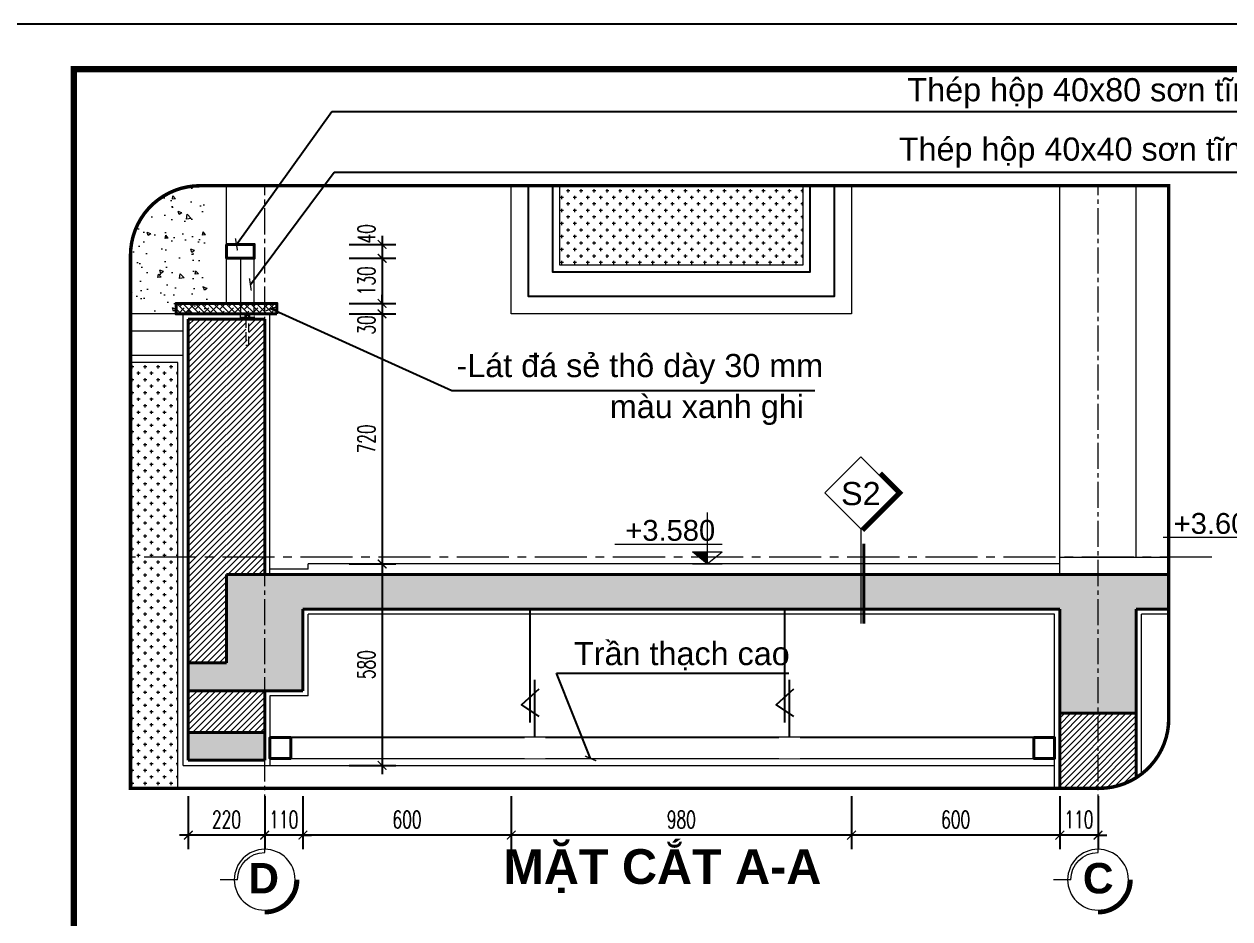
# Model space of a CAD drawing. Header units: millimetres. Extents: x -229618 to 2906, y -178063 to 96806.
# Drawn here: x -84284 to -80811, y -51577 to -49001 of the extents above; entities that cross this region are included whole.
import ezdxf
from ezdxf.enums import TextEntityAlignment as Align

# ---------------------------------------------------------------- set-up
doc = ezdxf.new("R2010")
doc.units = ezdxf.units.MM
doc.header["$LTSCALE"] = 200
doc.header["$MEASUREMENT"] = 0
doc.set_wipeout_variables(frame=1)
doc.header["$PDMODE"] = 3
doc.header["$PDSIZE"] = 50
doc.linetypes.add('CENTER2', pattern=[1.125, 0.75, -0.125, 0.125, -0.125])
doc.linetypes.add('DASHED2', pattern=[0.375, 0.25, -0.125])
doc.layers.get('0').update_dxf_attribs({"color": 95, "linetype": 'CONTINUOUS'})
doc.layers.get('DEFPOINTS').update_dxf_attribs({"linetype": 'CONTINUOUS'})
for name, color, linetype, lineweight in [('A-Wall', 1, 'CONTINUOUS', 50), ('cat', 1, 'CONTINUOUS', 40), ('hatch', 250, 'CONTINUOUS', 5), ('khuat', 8, 'DASHED2', 15), ('nho', 252, 'CONTINUOUS', 15), ('thay', 7, 'CONTINUOUS', 18), ('tim', 18, 'CENTER2', 9)]:
    doc.layers.add(name, color=color, linetype=linetype, lineweight=lineweight)
for name, color, linetype in [('DIM', 251, 'CONTINUOUS'), ('KHUNGTEN', 7, 'CONTINUOUS'), ('Net manh', 251, 'CONTINUOUS'), ('TEXT', 33, 'CONTINUOUS')]:
    doc.layers.add(name, color=color, linetype=linetype)
doc.layers.add('in', color=203, linetype='CONTINUOUS', lineweight=5, plot=False)
doc.styles.add('Aria H B iso', font='Vharialb_0.ttf')
doc.styles.add('Arial iso', font='vnarial_0.ttf')
doc.styles.add('Arial N  iso', font='vnarialn_0.ttf')
doc.styles.add('CHU HOA Day', font='Vharial_0.ttf')
doc.styles.add('Scale', font='vnsimli.shx', dxfattribs={"width": 0.65, "bigfont": 'bigfont.shx'})
doc.dimstyles.new('Scale', dxfattribs={"dimscale": 75, "dimtxt": 2, "dimasz": 1, "dimexe": 1.6, "dimexo": 0, "dimgap": 0.8, "dimtad": 1, "dimdec": 0, "dimzin": 0, "dimdsep": 46, "dimtxsty": 'Scale', "dimblk": 'ARCHTICK', "dimcen": 0.1, "dimdle": 1, "dimclrd": 256, "dimclre": 256, "dimclrt": 3, "dimadec": 0, "dimazin": 0, "dimtfac": 1, "dimtdec": 0, "dimtix": 1, "dimtmove": 2, "dimatfit": 3, "dimldrblk": 'ARCHTICK', "dimfxl": 0, "dimtolj": 1, "dimtzin": 0, "dimarcsym": 0})
pattern_1 = [(180, (-157224.485, 21206.626), (-18.75, 18.75), [9.375, -28.125]), (90, (-157229.173, 21201.939), (18.75, 18.75), [9.375, -28.125])]

# ---------------------------------------------------------------- blocks, each defined once
blk = doc.blocks.new('KhungA3')
at = {"layer": 'DEFPOINTS', "color": 8}
blk.add_lwpolyline([(-3.74, 3.81), (416.31, 3.81), (416.31, 300.81), (-3.74, 300.81)], close=True, dxfattribs=at)
at = {"layer": 'KHUNGTEN', "color": 4, "const_width": 0.724}
blk.add_lwpolyline([(7.54, 8.99), (411.13, 8.99), (411.13, 295.64), (7.54, 295.64)], close=True, dxfattribs=at)
blk = doc.blocks.new('A$C0DF06DEF')
blk.add_line((25.7, 40), (25.7, 150.8))
blk.add_lwpolyline([(33.2, 133), (0, 102.8), (33.2, 80.4)])
blk.add_wipeout([(45.7, 0), (5.7, 0), (5.7, 40), (45.7, 40)]).dxf.layer = 'cat'
blk = doc.blocks.new('_ArchTick')
at = {"color": 0, "linetype": 'ByBlock', "const_width": 0.15}
blk.add_lwpolyline([(-0.5, -0.5), (0.5, 0.5)], dxfattribs=at)
blk = doc.blocks.new('*D2687')
at = {"layer": 'DEFPOINTS', "color": 0}
for p in [(-83347.6, -49634.9), (-83347.6, -49674.9), (-83252.8, -49674.9)]:
    blk.add_point(p, dxfattribs=at)
at = {"layer": 'DIM', "lineweight": -2}
for p, q in [((-83252.8, -49609.9), (-83252.8, -49699.9)), ((-83347.6, -49634.9), (-83212.8, -49634.9)), ((-83347.6, -49674.9), (-83212.8, -49674.9))]:
    blk.add_line(p, q, dxfattribs=at)
at = {"layer": 'DIM', "lineweight": -2, "xscale": 25, "yscale": 25, "zscale": 25}
for p, rotation in [((-83252.8, -49634.9), 90), ((-83252.8, -49674.9), 270)]:
    blk.add_blockref('_ArchTick', p, dxfattribs=dict(at, rotation=rotation))
at = {"layer": 'DIM', "color": 3, "insert": (-83297.8, -49604.5), "char_height": 50, "attachment_point": 5, "rotation": 90, "style": 'Scale'}
blk.add_mtext('\\A1;40', dxfattribs=at)
blk = doc.blocks.new('*D2688')
at = {"layer": 'DEFPOINTS', "color": 0}
for p in [(-83347.6, -49674.9), (-83347.6, -49804.9), (-83252.8, -49804.9)]:
    blk.add_point(p, dxfattribs=at)
at = {"layer": 'DIM', "lineweight": -2}
for p, q in [((-83252.8, -49649.9), (-83252.8, -49829.9)), ((-83347.6, -49674.9), (-83212.8, -49674.9)), ((-83347.6, -49804.9), (-83212.8, -49804.9))]:
    blk.add_line(p, q, dxfattribs=at)
at = {"layer": 'DIM', "lineweight": -2, "xscale": 25, "yscale": 25, "zscale": 25}
for p, rotation in [((-83252.8, -49674.9), 90), ((-83252.8, -49804.9), 270)]:
    blk.add_blockref('_ArchTick', p, dxfattribs=dict(at, rotation=rotation))
at = {"layer": 'DIM', "color": 3, "insert": (-83297.8, -49739.9), "char_height": 50, "attachment_point": 5, "rotation": 90, "style": 'Scale'}
blk.add_mtext('\\A1;130', dxfattribs=at)
blk = doc.blocks.new('*D2689')
at = {"layer": 'DEFPOINTS', "color": 0}
for p in [(-83347.6, -49804.9), (-83347.6, -49834.9), (-83252.8, -49834.9)]:
    blk.add_point(p, dxfattribs=at)
at = {"layer": 'DIM', "lineweight": -2}
for p, q in [((-83252.8, -49804.9), (-83252.8, -49779.9)), ((-83347.6, -49804.9), (-83212.8, -49804.9)), ((-83252.8, -49804.9), (-83252.8, -49834.9)), ((-83347.6, -49834.9), (-83212.8, -49834.9)), ((-83252.8, -49834.9), (-83252.8, -49859.9))]:
    blk.add_line(p, q, dxfattribs=at)
at = {"layer": 'DIM', "lineweight": -2, "xscale": 25, "yscale": 25, "zscale": 25}
for p, rotation in [((-83252.8, -49804.9), 270), ((-83252.8, -49834.9), 90)]:
    blk.add_blockref('_ArchTick', p, dxfattribs=dict(at, rotation=rotation))
at = {"layer": 'DIM', "color": 3, "insert": (-83297.8, -49866.7), "char_height": 50, "attachment_point": 5, "rotation": 90, "style": 'Scale'}
blk.add_mtext('\\A1;30', dxfattribs=at)
blk = doc.blocks.new('*D2690')
at = {"layer": 'DEFPOINTS', "color": 0}
for p in [(-83347.6, -49834.9), (-83347.6, -50554.9), (-83252.8, -50554.9)]:
    blk.add_point(p, dxfattribs=at)
at = {"layer": 'DIM', "lineweight": -2}
for p, q in [((-83252.8, -49809.9), (-83252.8, -50579.9)), ((-83347.6, -49834.9), (-83212.8, -49834.9)), ((-83347.6, -50554.9), (-83212.8, -50554.9))]:
    blk.add_line(p, q, dxfattribs=at)
at = {"layer": 'DIM', "lineweight": -2, "xscale": 25, "yscale": 25, "zscale": 25}
for p, rotation in [((-83252.8, -49834.9), 90), ((-83252.8, -50554.9), 270)]:
    blk.add_blockref('_ArchTick', p, dxfattribs=dict(at, rotation=rotation))
at = {"layer": 'DIM', "color": 3, "insert": (-83297.8, -50194.9), "char_height": 50, "attachment_point": 5, "rotation": 90, "style": 'Scale'}
blk.add_mtext('\\A1;720', dxfattribs=at)
blk = doc.blocks.new('*D2691')
at = {"layer": 'DEFPOINTS', "color": 0}
for p in [(-83347.6, -50554.9), (-83347.6, -51134.9), (-83252.8, -51134.9)]:
    blk.add_point(p, dxfattribs=at)
at = {"layer": 'DIM', "lineweight": -2}
for p, q in [((-83347.6, -50554.9), (-83212.8, -50554.9)), ((-83252.8, -50529.9), (-83252.8, -51159.9)), ((-83347.6, -51134.9), (-83212.8, -51134.9))]:
    blk.add_line(p, q, dxfattribs=at)
at = {"layer": 'DIM', "lineweight": -2, "xscale": 25, "yscale": 25, "zscale": 25}
for p, rotation in [((-83252.8, -50554.9), 90), ((-83252.8, -51134.9), 270)]:
    blk.add_blockref('_ArchTick', p, dxfattribs=dict(at, rotation=rotation))
at = {"layer": 'DIM', "color": 3, "insert": (-83297.8, -50844.9), "char_height": 50, "attachment_point": 5, "rotation": 90, "style": 'Scale'}
blk.add_mtext('\\A1;580', dxfattribs=at)
blk = doc.blocks.new('*U800')
at = {"layer": 'thay', "ltscale": 600}
for p, q in [((0, -434.9), (0, -384.9)), ((78.3, -513.2), (128.3, -513.2))]:
    blk.add_line(p, q, dxfattribs=at)
at = {"layer": 'thay', "ltscale": 600, "const_width": 12.5}
blk.add_lwpolyline([(-93.8, -513.2, 0.414214), (0, -607, 0.414214)], format="xyb", dxfattribs=at)
at = {"layer": 'thay', "ltscale": 600}
blk.add_circle((0, -513.2), 87.5, dxfattribs=at)
blk.add_arc((0, -513.2), 78.3, 0, 90, dxfattribs=at)
at = {"layer": 'TEXT', "linetype": 'Continuous', "style": 'Aria H B iso'}
blk.add_attdef('A', text='', height=87.5, dxfattribs=at).set_placement((0, -552.6), align=Align.CENTER)
blk = doc.blocks.new('*D2697')
at = {"layer": 'DEFPOINTS', "color": 0}
for p in [(-81300.9, -51223.9), (-81190.9, -51223.9), (-81300.9, -51335.8)]:
    blk.add_point(p, dxfattribs=at)
at = {"layer": 'DIM', "lineweight": -2}
for p, q in [((-81300.9, -51223.9), (-81300.9, -51375.8)), ((-81190.9, -51223.9), (-81190.9, -51375.8)), ((-81300.9, -51335.8), (-81325.9, -51335.8)), ((-81190.9, -51335.8), (-81300.9, -51335.8)), ((-81190.9, -51335.8), (-81165.9, -51335.8))]:
    blk.add_line(p, q, dxfattribs=at)
at = {"layer": 'DIM', "lineweight": -2, "xscale": 25, "yscale": 25, "zscale": 25}
blk.add_blockref('_ArchTick', (-81300.9, -51335.8), dxfattribs=at)
at = {"layer": 'DIM', "lineweight": -2, "xscale": 25, "yscale": 25, "zscale": 25, "rotation": 180}
blk.add_blockref('_ArchTick', (-81190.9, -51335.8), dxfattribs=at)
at = {"layer": 'DIM', "color": 3, "insert": (-81245.9, -51290.8), "char_height": 50, "attachment_point": 5, "style": 'Scale'}
blk.add_mtext('\\A1;110', dxfattribs=at)
blk = doc.blocks.new('*D2698')
at = {"layer": 'DEFPOINTS', "color": 0}
for p in [(-81900.9, -51223.9), (-81300.9, -51223.9), (-81900.9, -51335.8)]:
    blk.add_point(p, dxfattribs=at)
at = {"layer": 'DIM', "lineweight": -2}
for p, q in [((-81900.9, -51223.9), (-81900.9, -51375.8)), ((-81300.9, -51223.9), (-81300.9, -51375.8)), ((-81275.9, -51335.8), (-81925.9, -51335.8))]:
    blk.add_line(p, q, dxfattribs=at)
at = {"layer": 'DIM', "lineweight": -2, "xscale": 25, "yscale": 25, "zscale": 25, "rotation": 180}
blk.add_blockref('_ArchTick', (-81900.9, -51335.8), dxfattribs=at)
at = {"layer": 'DIM', "lineweight": -2, "xscale": 25, "yscale": 25, "zscale": 25}
blk.add_blockref('_ArchTick', (-81300.9, -51335.8), dxfattribs=at)
at = {"layer": 'DIM', "color": 3, "insert": (-81600.9, -51290.8), "char_height": 50, "attachment_point": 5, "style": 'Scale'}
blk.add_mtext('\\A1;600', dxfattribs=at)
blk = doc.blocks.new('*D2699')
at = {"layer": 'DEFPOINTS', "color": 0}
for p in [(-82880.9, -51223.9), (-81900.9, -51223.9), (-82880.9, -51335.8)]:
    blk.add_point(p, dxfattribs=at)
at = {"layer": 'DIM', "lineweight": -2}
for p, q in [((-82880.9, -51223.9), (-82880.9, -51375.8)), ((-81900.9, -51223.9), (-81900.9, -51375.8)), ((-81875.9, -51335.8), (-82905.9, -51335.8))]:
    blk.add_line(p, q, dxfattribs=at)
at = {"layer": 'DIM', "lineweight": -2, "xscale": 25, "yscale": 25, "zscale": 25, "rotation": 180}
blk.add_blockref('_ArchTick', (-82880.9, -51335.8), dxfattribs=at)
at = {"layer": 'DIM', "lineweight": -2, "xscale": 25, "yscale": 25, "zscale": 25}
blk.add_blockref('_ArchTick', (-81900.9, -51335.8), dxfattribs=at)
at = {"layer": 'DIM', "color": 3, "insert": (-82390.9, -51290.8), "char_height": 50, "attachment_point": 5, "style": 'Scale'}
blk.add_mtext('\\A1;980', dxfattribs=at)
blk = doc.blocks.new('*D2700')
at = {"layer": 'DEFPOINTS', "color": 0}
for p in [(-83480.9, -51223.9), (-82880.9, -51223.9), (-83480.9, -51335.8)]:
    blk.add_point(p, dxfattribs=at)
at = {"layer": 'DIM', "lineweight": -2}
for p, q in [((-83480.9, -51223.9), (-83480.9, -51375.8)), ((-82880.9, -51223.9), (-82880.9, -51375.8)), ((-82855.9, -51335.8), (-83505.9, -51335.8))]:
    blk.add_line(p, q, dxfattribs=at)
at = {"layer": 'DIM', "lineweight": -2, "xscale": 25, "yscale": 25, "zscale": 25, "rotation": 180}
blk.add_blockref('_ArchTick', (-83480.9, -51335.8), dxfattribs=at)
at = {"layer": 'DIM', "lineweight": -2, "xscale": 25, "yscale": 25, "zscale": 25}
blk.add_blockref('_ArchTick', (-82880.9, -51335.8), dxfattribs=at)
at = {"layer": 'DIM', "color": 3, "insert": (-83180.9, -51290.8), "char_height": 50, "attachment_point": 5, "style": 'Scale'}
blk.add_mtext('\\A1;600', dxfattribs=at)
blk = doc.blocks.new('*D2701')
at = {"layer": 'DEFPOINTS', "color": 0}
for p in [(-83590.9, -51223.9), (-83480.9, -51223.9), (-83590.9, -51335.8)]:
    blk.add_point(p, dxfattribs=at)
at = {"layer": 'DIM', "lineweight": -2}
for p, q in [((-83590.9, -51223.9), (-83590.9, -51375.8)), ((-83480.9, -51223.9), (-83480.9, -51375.8)), ((-83590.9, -51335.8), (-83615.9, -51335.8)), ((-83480.9, -51335.8), (-83590.9, -51335.8)), ((-83480.9, -51335.8), (-83455.9, -51335.8))]:
    blk.add_line(p, q, dxfattribs=at)
at = {"layer": 'DIM', "lineweight": -2, "xscale": 25, "yscale": 25, "zscale": 25}
blk.add_blockref('_ArchTick', (-83590.9, -51335.8), dxfattribs=at)
at = {"layer": 'DIM', "lineweight": -2, "xscale": 25, "yscale": 25, "zscale": 25, "rotation": 180}
blk.add_blockref('_ArchTick', (-83480.9, -51335.8), dxfattribs=at)
at = {"layer": 'DIM', "color": 3, "insert": (-83535.9, -51290.8), "char_height": 50, "attachment_point": 5, "style": 'Scale'}
blk.add_mtext('\\A1;110', dxfattribs=at)
blk = doc.blocks.new('*D2702')
at = {"layer": 'DEFPOINTS', "color": 0}
for p in [(-83810.9, -51223.9), (-83590.9, -51223.9), (-83810.9, -51335.8)]:
    blk.add_point(p, dxfattribs=at)
at = {"layer": 'DIM', "lineweight": -2}
for p, q in [((-83810.9, -51223.9), (-83810.9, -51375.8)), ((-83590.9, -51223.9), (-83590.9, -51375.8)), ((-83565.9, -51335.8), (-83835.9, -51335.8))]:
    blk.add_line(p, q, dxfattribs=at)
at = {"layer": 'DIM', "lineweight": -2, "xscale": 25, "yscale": 25, "zscale": 25, "rotation": 180}
blk.add_blockref('_ArchTick', (-83810.9, -51335.8), dxfattribs=at)
at = {"layer": 'DIM', "lineweight": -2, "xscale": 25, "yscale": 25, "zscale": 25}
blk.add_blockref('_ArchTick', (-83590.9, -51335.8), dxfattribs=at)
at = {"layer": 'DIM', "color": 3, "insert": (-83700.9, -51290.8), "char_height": 50, "attachment_point": 5, "style": 'Scale'}
blk.add_mtext('\\A1;220', dxfattribs=at)
blk = doc.blocks.new('cao do')
at = {"layer": 'thay'}
for p, q in [((0, 445), (0, 0)), ((798, 170), (-128, 170)), ((0, 0), (-128, 106)), ((128, 106), (-128, 106)), ((0, 0), (128, 106))]:
    blk.add_line(p, q, dxfattribs=at)
at = {"layer": 'thay', "ltscale": 600}
blk.add_line((128, 0), (-128, 0), dxfattribs=at)
at = {"layer": 'thay', "color": 150, "ltscale": 600}
blk.add_solid([(0, 0), (0, 106), (128, 106)], dxfattribs=at)
at = {"layer": 'TEXT', "style": 'Arial N  iso'}
blk.add_attdef('%%P0.000', text='', height=200, dxfattribs=at).set_placement((70, 290), align=Align.MIDDLE_LEFT)
blk = doc.blocks.new('kyhieu1')
at = {"layer": 'cat', "ltscale": 600}
blk.add_line((27, -131), (27, -817), dxfattribs=at)
at = {"color": 15, "linetype": 'Continuous'}
blk.add_wipeout([(0, 0), (311, 311), (0, 622), (-311, 311)], dxfattribs=at).dxf.layer = 'thay'
at = {"linetype": 'Continuous'}
blk.add_wipeout([(0, 622), (-311, 311), (0, 0), (311, 311)], dxfattribs=at).dxf.layer = 'DIM'
at = {"layer": 'thay', "ltscale": 600}
blk.add_line((0, 0), (0, -817), dxfattribs=at)
at = {"layer": 'thay', "color": 15, "linetype": 'Continuous'}
blk.add_lwpolyline([(0, 0), (311, 311), (0, 622), (-311, 311)], close=True, dxfattribs=at)
at = {"layer": 'thay', "color": 1, "linetype": 'Continuous', "const_width": 40}
blk.add_lwpolyline([(14, -14), (339, 311), (170, 481)], dxfattribs=at)
at = {"layer": 'TEXT', "style": 'CHU HOA Day'}
blk.add_attdef('N1', text='', height=200, dxfattribs=at).set_placement((0, 304), align=Align.MIDDLE)

msp = doc.modelspace()

# ---------------------------------------------------------------- hatches: boundary and pattern name
at = {"layer": 'hatch', "linetype": 'Continuous'}
h = msp.add_hatch(dxfattribs=at)
h.set_pattern_fill('AR-CONC,_O', color=256, scale=15)
h.set_pattern_definition([(130, (-105620.515, -72278.19), (-107.58903, -9.41282), [11.25, -123.75]), (185, (-105620.52, -72278.19), (20.8127, 112.82882), [9, -99]), (79.5486, (-105629.48, -72278.97), (-86.7764, 103.41593), [9.56103, -105.1713]), (133.8158, (-105620.52, -72248.19), (-160.08616, -24.82785), [16.875, -185.625]), (83.3644, (-105633.86, -72250.26), (-140.1994, 146.1177), [14.34154, -157.75695]), (188.8158, (-105620.52, -72248.19), (-140.1993, 146.1178), [13.5, -148.5]), (159, (-105635.515, -72255.69), (-89.53606, -60.39283), [11.25, -123.75]), (214, (-105635.52, -72255.69), (-36.4973, 108.7725), [9, -99]), (108.5486, (-105642.98, -72260.72), (-126.0334, 48.37957), [9.56103, -105.1713]), (142.5, (-105620.515, -72278.188), (-1.82398, 49.93408), [0, -97.8, 0, -100.5, 0, -99.375]), (172.5, (-105620.515, -72278.19), (-39.46043, 59.16176), [0, -57.3, 0, -95.55, 0, -37.875]), (212.5, (-105587.065, -72278.188), (-80.073365, -3.38323), [0, -37.5, 0, -117, 0, -155.25]), (222.5, (-105572.065, -72278.19), (-87.47793, 15.01575), [0, -48.75, 0, -77.7, 0, -110.25])])
edge = h.paths.add_edge_path()
edge.add_arc((-83777.4, -49665.9), 200, 450, 540, ccw=False)
edge.add_line((-83777.4, -49465.9), (-83755.9, -49465.9))
edge.add_line((-83755.9, -49465.9), (-83755.9, -49834.9))
edge.add_line((-83755.9, -49834.9), (-83977.4, -49834.9))
edge.add_line((-83977.4, -49834.9), (-83977.4, -49665.9))
at = {"layer": 'hatch'}
h = msp.add_hatch(dxfattribs=at)
h.set_pattern_fill('CROSS', color=256, scale=75, style=0)
h.set_pattern_definition(pattern_1)
h.paths.add_polyline_path([(-82740.9, -49465.9), (-82040.9, -49465.9), (-82040.9, -49694.9), (-82740.9, -49694.9)])
h = msp.add_hatch(dxfattribs=at)
h.set_pattern_fill('ANSI38,_O', color=256, scale=100)
h.set_pattern_definition([(135, (-157224.485, 21206.626), (8.8388348, 8.8388348), []), (45, (-157224.485, 21206.626), (26.5165043, 8.8388348), [31.25, -18.75])])
h.paths.add_polyline_path([(-83555.9, -49834.9), (-83845.9, -49834.9), (-83845.9, -49804.9), (-83555.9, -49804.9)])
h = msp.add_hatch(dxfattribs=at)
h.set_pattern_fill('ANSI31', color=256, scale=100, style=0)
h.set_pattern_definition([(45, (-76143.632, -72499.987), (-8.838835, 8.838835), [])])
h.paths.add_polyline_path([(-83810.9, -50919.9), (-83590.9, -50919.9), (-83590.9, -51039.9), (-83810.9, -51039.9)])
h.paths.add_polyline_path([(-83700.9, -50839.9), (-83810.9, -50839.9), (-83810.9, -49849.9), (-83644.9, -49849.9), (-83644.9, -49909.9), (-83636.9, -49909.9), (-83636.9, -49849.9), (-83590.9, -49849.9), (-83590.9, -50584.9), (-83700.9, -50584.9)])
edge = h.paths.add_edge_path()
edge.add_arc((-81187.3, -51001), 200, 270, 302.168, ccw=False)
edge.add_line((-81187.3, -51201), (-81300.9, -51201))
edge.add_line((-81300.9, -51201), (-81300.9, -50984.9))
edge.add_line((-81300.9, -50984.9), (-81080.9, -50984.9))
edge.add_line((-81080.9, -50984.9), (-81080.9, -51170.3))
h = msp.add_hatch(dxfattribs=at)
h.set_pattern_fill('CROSS', color=256, scale=75, style=0)
h.set_pattern_definition(pattern_1)
h.paths.add_polyline_path([(-83840.9, -51201), (-83977.4, -51201), (-83977.4, -49974.9), (-83840.9, -49974.9)])
h = msp.add_hatch(dxfattribs=at)
h.set_pattern_fill('BT', color=256, scale=100, style=0)
h.set_pattern_definition([(0, (-76278.33, -72328.68), (0, 100), [0, -100]), (0, (-76348.98, -72285.45), (0, 100), [0, -100]), (0, (-76345.85, -72303.05), (0, 100), [0, -100]), (0, (-76310.62, -72294.84), (0, 100), [0, -100]), (0, (-76329.6, -72266.08), (0, 100), [0, -100]), (0, (-76334.69, -72278.8), (0, 100), [0, -100]), (0, (-76325.69, -72257.47), (0, 100), [0, -100]), (0, (-76339.59, -72249.06), (0, 100), [0, -100]), (0, (-76320.41, -72270.97), (0, 100), [0, -100]), (0, (-76352.5, -72270.58), (0, 100), [0, -100]), (0, (-76288.51, -72270.19), (0, 100), [0, -100]), (0, (-76274.03, -72267.45), (0, 100), [0, -100]), (0, (-76281.46, -72277.62), (0, 100), [0, -100]), (0, (-76279.31, -72291.32), (0, 100), [0, -100]), (0, (-76305.34, -72279.38), (0, 100), [0, -100]), (0, (-76306.12, -72306.97), (0, 100), [0, -100]), (0, (-76306.12, -72315.58), (0, 100), [0, -100]), (0, (-76353.48, -72317.53), (0, 100), [0, -100]), (0, (-76313.95, -72305.79), (0, 100), [0, -100]), (0, (-76313.56, -72339.05), (0, 100), [0, -100]), (0, (-76324.32, -72317.73), (0, 100), [0, -100]), (0, (-76323.54, -72327.51), (0, 100), [0, -100]), (0, (-76336.45, -72334.75), (0, 100), [0, -100]), (0, (-76329.8, -72321.44), (0, 100), [0, -100]), (0, (-76334.5, -72317.34), (0, 100), [0, -100]), (45, (-76281.636, -72320.41), (8e-15, 100.00003), [8, -133.4214]), (135, (-76275.98, -72314.75), (-100.00003, 8e-15), [8, -133.4214]), (270, (-76281.64, -72309.09), (100, -2e-14), [11.3137, -88.6863]), (180, (-76285.11, -72319.13), (-1e-14, -100), [12, -88]), (270, (-76297.11, -72319.13), (100, -2e-14), [12, -88]), (45, (-76297.11, -72331.134), (8e-15, 100.00003), [16.9706, -124.4508]), (90, (-76322.11, -72312.22), (-100, 6e-15), [16.8, -83.2]), (180, (-76322.11, -72295.42), (-1e-14, -100), [16.8, -83.2]), (315, (-76338.914, -72295.42), (100.00003, -2e-14), [23.7588, -117.6626]), (135, (-76336.344, -72330.2), (-100.00003, 8e-15), [7, -134.4214]), (225, (-76341.294, -72325.25), (-2e-14, -100.00003), [7, -134.4214]), (0, (-76346.24, -72330.2), (0, 100), [9.8995, -90.1005]), (0, (-76299.79, -72262.6), (0, 100), [13.75, -86.25]), (90, (-76286.04, -72262.6), (-100, 6e-15), [13.75, -86.25]), (225, (-76286.04, -72248.845), (-2e-14, -100.00003), [19.4454, -121.9759]), (270, (-76311.36, -72260.6), (100, -2e-14), [12.5, -87.5]), (0, (-76311.36, -72273.1), (0, 100), [12.5, -87.5]), (135, (-76298.86, -72273.1), (-100.00003, 8e-15), [17.6777, -123.7437]), (45, (-76305, -72256.75), (8e-15, 100.00003), [8.5, -132.9214]), (135, (-76298.986, -72250.74), (-100.00003, 8e-15), [8.5, -132.9214]), (270, (-76305, -72244.73), (100, -2e-14), [12.0208, -87.9792]), (135, (-76344.26, -72263.95), (-100.00003, 8e-15), [14.1421, -127.2792]), (0, (-76354.26, -72263.95), (0, 100), [10, -90]), (270, (-76354.26, -72253.95), (100, -2e-14), [10, -90]), (45, (-76361.63, -72341.51), (-49.49747, 49.49747), []), (45, (-76326.63, -72341.51), (-49.49747, 49.49747), [])])
h.paths.add_polyline_path([(-83810.9, -50839.9), (-83700.9, -50839.9), (-83480.9, -50839.9), (-83480.9, -50919.9), (-83810.9, -50919.9)])
h.paths.add_polyline_path([(-83810.9, -51039.9), (-83590.9, -51039.9), (-83590.9, -51119.9), (-83810.9, -51119.9)])
h.paths.add_polyline_path([(-80987.3, -50584.9), (-80987.3, -50684.9), (-81080.9, -50684.9), (-81080.9, -50984.9), (-81300.9, -50984.9), (-81300.9, -50684.9), (-83480.9, -50684.9), (-83480.9, -50839.9), (-83700.9, -50839.9), (-83700.9, -50584.9)])

# ---------------------------------------------------------------- linework, layer by layer
at = {"layer": 'cat'}
for p, q in [((-83810.9, -51119.9), (-83810.9, -49849.9)), ((-83590.9, -49849.9), (-83810.9, -49849.9)), ((-83590.9, -50584.9), (-83590.9, -49849.9)), ((-80987.3, -50584.9), (-83700.9, -50584.9)), ((-81300.9, -50684.9), (-83480.9, -50684.9)), ((-80987.3, -50684.9), (-81080.9, -50684.9)), ((-83700.9, -50839.9), (-83810.9, -50839.9)), ((-83480.9, -50919.9), (-83810.9, -50919.9)), ((-83590.9, -50919.9), (-83590.9, -51119.9)), ((-81300.9, -50984.9), (-81080.9, -50984.9)), ((-83810.9, -51039.9), (-83590.9, -51039.9)), ((-83810.9, -51119.9), (-83590.9, -51119.9))]:
    msp.add_line(p, q, dxfattribs=at)
at = {"layer": 'cat', "ltscale": 0.5}
for p, q in [((-83700.9, -50839.9), (-83700.9, -50584.9)), ((-83480.9, -50919.9), (-83480.9, -50684.9)), ((-81300.9, -51201), (-81300.9, -50684.9)), ((-81080.9, -51170.3), (-81080.9, -50684.9))]:
    msp.add_line(p, q, dxfattribs=at)
at = {"layer": 'cat'}
for points in [[(-83700.9, -49634.9), (-83620.9, -49634.9), (-83620.9, -49674.9), (-83700.9, -49674.9)], [(-83555.9, -49834.9), (-83845.9, -49834.9), (-83845.9, -49804.9), (-83555.9, -49804.9)], [(-83515.9, -51054.9), (-83575.9, -51054.9), (-83575.9, -51114.9), (-83515.9, -51114.9)], [(-81375.9, -51054.9), (-81315.9, -51054.9), (-81315.9, -51114.9), (-81375.9, -51114.9)]]:
    msp.add_lwpolyline(points, close=True, dxfattribs=at)
at = {"layer": 'DIM'}
for points in [[(-81950.9, -49465.9), (-81950.9, -49784.9), (-82830.9, -49784.9), (-82830.9, -49465.9)], [(-82020.9, -49465.9), (-82020.9, -49714.9), (-82760.9, -49714.9), (-82760.9, -49465.9)]]:
    msp.add_lwpolyline(points, dxfattribs=at)
at = {"layer": 'hatch'}
for p, q in [((-83825.9, -51134.9), (-83825.9, -49834.9)), ((-83575.9, -49834.9), (-83825.9, -49834.9)), ((-83575.9, -50584.9), (-83575.9, -49834.9)), ((-81315.9, -50699.9), (-83465.9, -50699.9)), ((-80987.3, -50699.9), (-81065.9, -50699.9)), ((-83465.9, -50934.9), (-83575.9, -50934.9)), ((-83575.9, -50934.9), (-83575.9, -51134.9)), ((-83825.9, -51134.9), (-83575.9, -51134.9))]:
    msp.add_line(p, q, dxfattribs=at)
at = {"layer": 'hatch', "ltscale": 0.5}
for p, q in [((-83465.9, -50934.9), (-83465.9, -50699.9)), ((-81315.9, -51201), (-81315.9, -50699.9)), ((-81065.9, -51159.9), (-81065.9, -50699.9))]:
    msp.add_line(p, q, dxfattribs=at)
at = {"layer": 'hatch'}
msp.add_lwpolyline([(-82040.9, -49465.9), (-82040.9, -49694.9), (-82740.9, -49694.9), (-82740.9, -49465.9)], dxfattribs=at)
at = {"layer": 'hatch', "linetype": 'Continuous'}
msp.add_lwpolyline([(-83840.9, -51201), (-83840.9, -49974.9), (-83977.4, -49974.9)], dxfattribs=at)
at = {"layer": 'in'}
msp.add_lwpolyline([(-84422.3, -49000.5), (-73921.2, -49000.5), (-73921.2, -56425.5), (-84422.3, -56425.5)], close=True, dxfattribs=at)
at = {"layer": 'khuat', "color": 5, "const_width": 10}
msp.add_lwpolyline([(-83777.4, -49465.9), (-80987.3, -49465.9), (-80987.3, -51001, -0.414214), (-81187.3, -51201), (-83977.4, -51201), (-83977.4, -49665.9, -0.414214)], format="xyb", close=True, dxfattribs=at)
at = {"layer": 'khuat', "ltscale": 0.1}
msp.add_lwpolyline([(-83660.9, -49834.9), (-83620.9, -49834.9), (-83620.9, -49844.9), (-83660.9, -49844.9)], close=True, dxfattribs=at)
at = {"layer": 'khuat', "ltscale": 0.5}
msp.add_lwpolyline([(-83644.9, -49924.9), (-83636.9, -49924.9), (-83636.9, -49849.9), (-83644.9, -49849.9)], close=True, dxfattribs=at)
at = {"layer": 'Net manh'}
for p, q in [((-82826.4, -51011.8), (-82826.4, -50684.9)), ((-82093.1, -51011.8), (-82093.1, -50684.9)), ((-81315.9, -51054.9), (-83575.9, -51054.9))]:
    msp.add_line(p, q, dxfattribs=at)
at = {"layer": 'nho', "linetype": 'Continuous'}
for points in [[(-83825.9, -49884.9), (-83977.4, -49884.9)], [(-83825.9, -49954.9), (-83977.4, -49954.9)]]:
    msp.add_lwpolyline(points, dxfattribs=at)
at = {"layer": 'thay'}
for p, q in [((-83700.9, -49804.9), (-83700.9, -49465.9)), ((-83648.4, -49840.9), (-83648.4, -49844.9)), ((-83648.4, -49844.9), (-83633.4, -49844.9)), ((-83634.3, -49839.9), (-83647.4, -49839.9)), ((-83644.6, -49840.9), (-83644.6, -49844.9)), ((-83637.1, -49840.9), (-83637.1, -49844.9)), ((-83633.4, -49844.9), (-83633.4, -49840.9)), ((-81300.9, -50554.9), (-83465.9, -50554.9)), ((-83465.9, -50569.9), (-83465.9, -50554.9)), ((-81300.9, -50534.9), (-80987.3, -50534.9)), ((-83465.9, -50569.9), (-83575.9, -50569.9))]:
    msp.add_line(p, q, dxfattribs=at)
at = {"layer": 'thay', "ltscale": 0.5}
for p, q in [((-81300.9, -50584.9), (-81300.9, -49465.9)), ((-81080.9, -50534.9), (-81080.9, -49465.9))]:
    msp.add_line(p, q, dxfattribs=at)
at = {"layer": 'thay', "linetype": 'Continuous'}
for p, q in [((-83575.9, -51114.9), (-81315.9, -51114.9)), ((-83575.9, -51134.9), (-81315.9, -51134.9)), ((-81300.9, -51201), (-81300.9, -51134.9))]:
    msp.add_line(p, q, dxfattribs=at)
at = {"layer": 'thay'}
msp.add_lwpolyline([(-81900.9, -49465.9), (-81900.9, -49834.9), (-82880.9, -49834.9), (-82880.9, -49465.9)], dxfattribs=at)
for points in [[(-83660.9, -49834.9), (-83620.9, -49834.9), (-83620.9, -49674.9), (-83660.9, -49674.9)], [(-83660.9, -49849.9), (-83620.9, -49849.9), (-83620.9, -49844.9), (-83660.9, -49844.9)]]:
    msp.add_lwpolyline(points, close=True, dxfattribs=at)
at = {"layer": 'thay', "linetype": 'Continuous'}
msp.add_lwpolyline([(-83825.9, -49834.9), (-83977.4, -49834.9)], dxfattribs=at)
at = {"layer": 'thay'}
for centre, start, end in [((-83647.4, -49840.9), 90, 180), ((-83645.6, -49840.9), 0, 90), ((-83643.6, -49840.9), 90, 180), ((-83638.1, -49840.9), 0, 90), ((-83636.1, -49840.9), 90, 180), ((-83634.3, -49840.9), 0, 90)]:
    msp.add_arc(centre, 0.994, start, end, dxfattribs=at)
at = {"layer": 'tim', "ltscale": 0.5}
for p, q in [((-83590.9, -51293.4), (-83590.9, -49465.9)), ((-81190.9, -51293.4), (-81190.9, -49465.9))]:
    msp.add_line(p, q, dxfattribs=at)
at = {"layer": 'tim'}
msp.add_line((-80862.9, -50534.9), (-83977.4, -50534.9), dxfattribs=at)

# ---------------------------------------------------------------- block references
at = {"layer": 'hatch'}
ref = msp.add_blockref('*U800', (-83590.9, -50950.9), dxfattribs=dict(at, xscale=-1))
ref.add_attrib('A', 'd', dxfattribs={"layer": 'TEXT', "linetype": 'Continuous', "height": 87.5, "style": 'Aria H B iso'}).set_placement((-83593.8, -51503.5), align=Align.CENTER)
ref = msp.add_blockref('*U800', (-81190.9, -50950.9), dxfattribs=dict(at, xscale=-1))
ref.add_attrib('A', 'C', dxfattribs={"layer": 'TEXT', "linetype": 'Continuous', "height": 87.5, "style": 'Aria H B iso'}).set_placement((-81190.4, -51503.5), align=Align.CENTER)
at = {"layer": 'KHUNGTEN', "xscale": 25, "yscale": 25, "zscale": 25.00000000000008}
msp.add_blockref('KhungA3', (-84328.8, -56520.9), dxfattribs=at)
at = {"layer": 'thay', "linetype": 'Continuous'}
ref = msp.add_blockref('cao do', (-80737.2, -50534.9), dxfattribs=dict(at, xscale=-0.3333333333139308, yscale=0.3333333333139308, zscale=0.3333333333333333))
ref.add_attrib('%%P0.000', '+3.600', dxfattribs={"layer": 'TEXT', "height": 60, "style": 'Arial N  iso'}).set_placement((-80972.9, -50438.2), align=Align.MIDDLE_LEFT)
ref = msp.add_blockref('cao do', (-82316.5, -50554.9), dxfattribs=dict(at, xscale=-0.3333333333139308, yscale=0.3333333333139308, zscale=0.3333333333333333))
ref.add_attrib('%%P0.000', '+3.580', dxfattribs={"layer": 'TEXT', "height": 60, "style": 'Arial N  iso'}).set_placement((-82552.2, -50458.2), align=Align.MIDDLE_LEFT)

# ---------------------------------------------------------------- texts
at = {"layer": 'TEXT', "style": 'Arial iso'}
for s, p in [('ThÐp hép 40x80 s¬n tÜnh ®iÖn mµu ghi s¸ng', (-81739.8, -49222.7)), ('ThÐp hép 40x40 s¬n tÜnh ®iÖn mµu ghi s¸ng', (-81764.6, -49393.7)), ('-L¸t ®¸ sÎ th« dµy 30 mm', (-83038.5, -50016.9)), ('mµu xanh ghi', (-82596.9, -50134.9)), ('TrÇn th¹ch cao', (-82700, -50846.3))]:
    msp.add_text(s, height=66.667, dxfattribs=at).set_placement(p)
at = {"layer": 'TEXT', "style": 'Aria H B iso'}
msp.add_text('mÆt c¾t a-a', height=100, dxfattribs=at).set_placement((-82445.5, -51476.2), align=Align.CENTER)

# ---------------------------------------------------------------- dimensions: what is measured, and where the dimension line sits
at = {"layer": 'DIM'}
for base, p1, p2, picture, middle in [((-83252.8, -49674.9), (-83347.6, -49634.9), (-83347.6, -49674.9), '*D2687', (-83297.8, -49604.5)), ((-83252.8, -49834.9), (-83347.6, -49804.9), (-83347.6, -49834.9), '*D2689', (-83297.8, -49866.7))]:
    dim = msp.add_linear_dim(base=base, p1=p1, p2=p2, angle=90, dimstyle='Scale', override={"dimscale": 25}, dxfattribs=at)
    dim.commit()
    dim.dimension.update_dxf_attribs({"geometry": picture, "text_midpoint": middle, "dimtype": 160})
for base, p1, p2, angle, picture, middle in [((-83252.8, -49804.9), (-83347.6, -49674.9), (-83347.6, -49804.9), 90, '*D2688', (-83297.8, -49739.9)), ((-83252.8, -50554.9), (-83347.6, -49834.9), (-83347.6, -50554.9), 90, '*D2690', (-83297.8, -50194.9)), ((-83252.8, -51134.9), (-83347.6, -50554.9), (-83347.6, -51134.9), 90, '*D2691', (-83297.8, -50844.9)), ((-83810.9, -51335.8), (-83590.9, -51223.9), (-83810.9, -51223.9), 180, '*D2702', (-83700.9, -51290.8)), ((-83590.9, -51335.8), (-83480.9, -51223.9), (-83590.9, -51223.9), 180, '*D2701', (-83535.9, -51290.8)), ((-83480.9, -51335.8), (-82880.9, -51223.9), (-83480.9, -51223.9), 180, '*D2700', (-83180.9, -51290.8)), ((-82880.9, -51335.8), (-81900.9, -51223.9), (-82880.9, -51223.9), 180, '*D2699', (-82390.9, -51290.8)), ((-81900.9, -51335.8), (-81300.9, -51223.9), (-81900.9, -51223.9), 180, '*D2698', (-81600.9, -51290.8)), ((-81300.9, -51335.8), (-81190.9, -51223.9), (-81300.9, -51223.9), 180, '*D2697', (-81245.9, -51290.8))]:
    dim = msp.add_linear_dim(base=base, p1=p1, p2=p2, angle=angle, dimstyle='Scale', override={"dimscale": 25}, dxfattribs=at)
    dim.commit()
    dim.dimension.update_dxf_attribs({"geometry": picture, "text_midpoint": middle})

# ---------------------------------------------------------------- leaders
for points, override in [([(-83672.2, -49634.9), (-83397.8, -49252), (-80479.1, -49252)], {"dimscale": 25}), ([(-83632.2, -49750.2), (-83390.8, -49426.8), (-80408.8, -49426.8)], {"dimscale": 25}), ([(-83571.5, -49819.9), (-83052.3, -50055.5), (-82006.9, -50055.5)], {"dimscale": 25}), ([(-82652.2, -51114.9), (-82750.2, -50869.1), (-82081.4, -50869.1)], {"dimscale": 25, "dimtad": 0})]:
    msp.add_leader(points, dimstyle='Scale', override=override, dxfattribs=at)

# ---------------------------------------------------------------- next in the draw order: block references
at = {"layer": 'A-Wall', "linetype": 'Continuous', "xscale": 0.3333299999940209, "yscale": 0.3333299999940209, "zscale": 0.33333}
msp.add_blockref('kyhieu1', (-81874.1, -50453.6), dxfattribs=at).add_auto_attribs({'N1': 's2'})
at = {"layer": 'Net manh', "xscale": 1.5, "yscale": 1.5, "zscale": 1.5}
for p in [(-82851.1, -51114.9), (-82117.8, -51114.9)]:
    msp.add_blockref('A$C0DF06DEF', p, dxfattribs=at)

doc.saveas('drawing.dxf')
